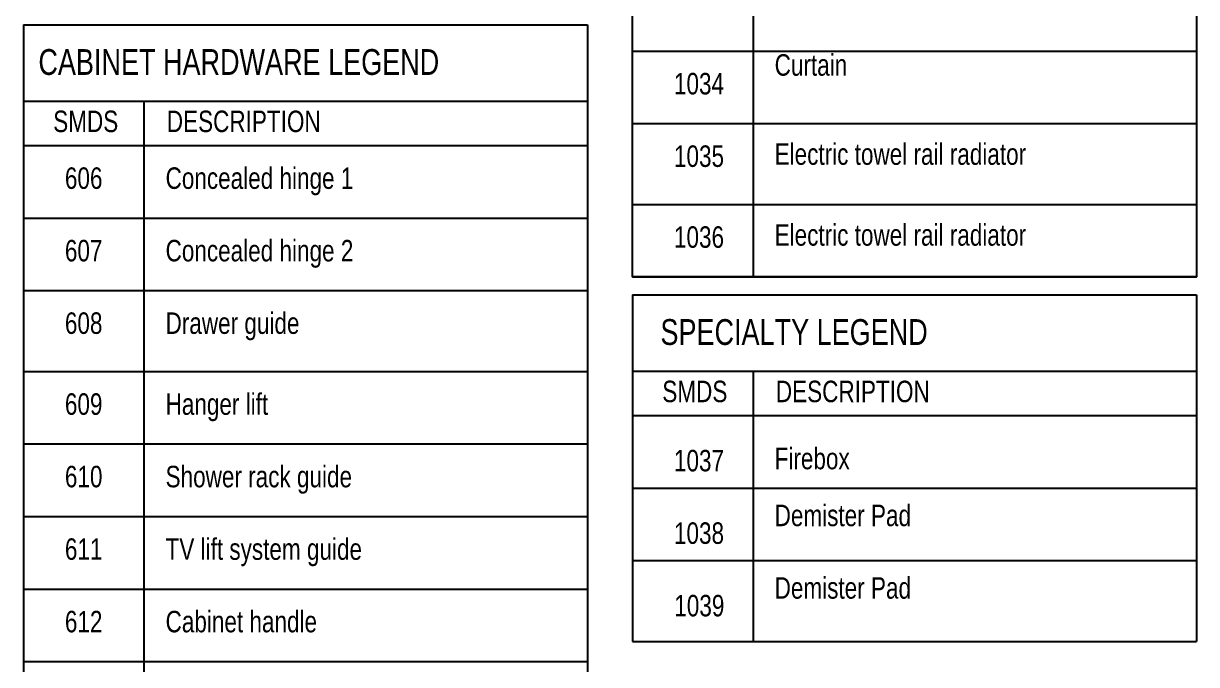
# Model space of a CAD drawing. Header units: inches. Extents: x 193287 to 241687, y 437648 to 550079.
# Drawn here: x 231407 to 234136, y 463918 to 465410 of the extents above; entities that cross this region are included whole.
import ezdxf

# ---------------------------------------------------------------- set-up
doc = ezdxf.new("R2010")
doc.units = ezdxf.units.IN
doc.header["$MEASUREMENT"] = 0
for name, color, linetype in [('CQ SPOT DETAIL DIMENSION', 9, 'Continuous'), ('CQ text label', 3, 'Continuous'), ('CQ-legend tex box', 3, 'Continuous')]:
    doc.layers.add(name, color=color, linetype=linetype)
doc.styles.add('DIM 50', font='romans.shx', dxfattribs={"width": 0.75, "height": 100})

# ---------------------------------------------------------------- blocks, each defined once
blk = doc.blocks.new('SMDS')
at = {"layer": 'CQ-legend tex box'}
for p, q in [((383496.2, 485021.9), (383496.2, 478623.5)), ((381798.9, 479210.5), (381798.9, 477728.8)), ((381798.9, 479210.5), (383111, 479210.5)), ((383111, 479210.5), (383111, 477560.1)), ((383215.9, 479149.1), (384527.9, 479149.1)), ((381798.9, 479032.5), (383111, 479032.5)), ((382079.2, 479032.5), (382079.2, 477560.1)), ((383215.9, 478980.4), (384527.9, 478980.4)), ((381798.9, 478929.2), (383111, 478929.2)), ((383215.9, 478792.2), (384527.9, 478792.2)), ((381798.9, 478760.5), (383111, 478760.5)), ((383215.8, 478623.5), (384527.9, 478623.5)), ((381798.9, 478591.8), (383111, 478591.8)), ((383215.8, 478582.1), (383215.8, 477775.2)), ((383215.8, 478582.1), (384527.9, 478582.1)), ((384527.9, 478582.1), (384527.9, 477775.2)), ((381798.9, 478403.6), (383111, 478403.6)), ((383215.8, 478404.1), (384527.9, 478404.1)), ((383496.2, 478404.1), (383496.2, 477775.2)), ((383215.8, 478300.9), (384527.9, 478300.9)), ((381798.9, 478234.9), (383111, 478234.9)), ((383215.8, 478132.2), (384527.9, 478132.2)), ((381798.9, 478066.2), (383111, 478066.2)), ((381798.9, 478022.4), (381798.9, 477560.1)), ((383215.8, 477963.5), (384527.9, 477963.5)), ((381798.9, 477897.5), (383111, 477897.5)), ((383215.8, 477775.2), (384527.9, 477775.2)), ((381798.9, 477728.8), (383111, 477728.8))]:
    blk.add_line(p, q, dxfattribs=at)
blk.add_lwpolyline([(383215.9, 485200), (384527.9, 485200), (384527.9, 478623.5), (383215.9, 478623.5)], close=True, dxfattribs=at)
at = {"layer": 'CQ text label', "ltscale": 1000, "style": 'DIM 50'}
for s, insert, char_height, width, attachment_point in [('{\\fArial|b0|i0|c0|p34;CABINET HARDWARE LEGEND}', (382299.9, 479123.3), 60, 1871.043, 5), ('{\\fArial|b0|i0|c0|p34;Curtain}', (383546.4, 479141.8), 50, 946.817, 1), ('{\\fArial|b0|i0|c0|p34;1034}', (383312.2, 479098.3), 50, 946.817, 1), ('{\\fArial|b0|i0|c0|p34;SMDS}', (381868.1, 479010.6), 50, 946.817, 1), ('{\\fArial|b0|i0|c0|p34;DESCRIPTION}', (382132.4, 479010.6), 50, 946.817, 1), ('{\\fArial|b0|i0|c0|p34;1035}', (383312.2, 478929.6), 50, 946.817, 1), ('{\\fArial|b0|i0|c0|p34;Electric towel rail radiator}', (383546.4, 478934.5), 50, 946.817, 1), ('{\\fArial|b0|i0|c0|p34;606}', (381895.3, 478878.5), 50, 946.817, 1), ('{\\fArial|b0|i0|c0|p34;Concealed hinge 1}', (382129.5, 478878.5), 50, 946.817, 1), ('{\\fArial|b0|i0|c0|p34;1036}', (383312.2, 478741.4), 50, 946.817, 1), ('{\\fArial|b0|i0|c0|p34;Electric towel rail radiator}', (383546.4, 478746.3), 50, 946.817, 1), ('{\\fArial|b0|i0|c0|p34;607}', (381895.3, 478709.8), 50, 946.817, 1), ('{\\fArial|b0|i0|c0|p34;Concealed hinge 2}', (382129.5, 478709.8), 50, 946.817, 1), ('{\\fArial|b0|i0|c0|p34;608}', (381895.3, 478541.1), 50, 946.817, 1), ('{\\fArial|b0|i0|c0|p34;Drawer guide}', (382129.5, 478541.1), 50, 946.817, 1), ('{\\fArial|b0|i0|c0|p34;SPECIALTY LEGEND}', (383591.7, 478495), 60, 1871.043, 5), ('{\\fArial|b0|i0|c0|p34;SMDS}', (383285.1, 478382.2), 50, 946.817, 1), ('{\\fArial|b0|i0|c0|p34;DESCRIPTION}', (383549.3, 478382.2), 50, 946.817, 1), ('{\\fArial|b0|i0|c0|p34;609}', (381895.3, 478352.8), 50, 946.817, 1), ('{\\fArial|b0|i0|c0|p34;Hanger lift}', (382129.5, 478352.8), 50, 946.817, 1), ('{\\fArial|b0|i0|c0|p34;1037}', (383312.2, 478221.2), 50, 946.817, 1), ('{\\fArial|b0|i0|c0|p34;Firebox}', (383546.4, 478226.1), 50, 946.817, 1), ('{\\fArial|b0|i0|c0|p34;610}', (381895.3, 478184.1), 50, 946.817, 1), ('{\\fArial|b0|i0|c0|p34;Shower rack guide}', (382129.5, 478184.1), 50, 946.817, 1), ('{\\fArial|b0|i0|c0|p34;Demister Pad}', (383546.4, 478093.7), 50, 946.817, 1), ('{\\fArial|b0|i0|c0|p34;1038}', (383312.2, 478052.5), 50, 946.817, 1), ('{\\fArial|b0|i0|c0|p34;611}', (381895.3, 478015.4), 50, 946.817, 1), ('{\\fArial|b0|i0|c0|p34;TV lift system guide}', (382129.5, 478015.4), 50, 946.817, 1), ('{\\fArial|b0|i0|c0|p34;Demister Pad}', (383546.4, 477925), 50, 946.817, 1), ('{\\fArial|b0|i0|c0|p34;1039}', (383313, 477883.8), 50, 946.817, 1), ('{\\fArial|b0|i0|c0|p34;612}', (381895.3, 477846.7), 50, 946.817, 1), ('{\\fArial|b0|i0|c0|p34;Cabinet handle}', (382129.5, 477846.7), 50, 946.817, 1)]:
    blk.add_mtext(s, dxfattribs=dict(at, insert=insert, char_height=char_height, width=width, attachment_point=attachment_point))

msp = doc.modelspace()

# ---------------------------------------------------------------- block references
at = {"layer": 'CQ SPOT DETAIL DIMENSION'}
msp.add_blockref('SMDS', (-150392.368, -13803.482), dxfattribs=at)

doc.saveas('drawing.dxf')
